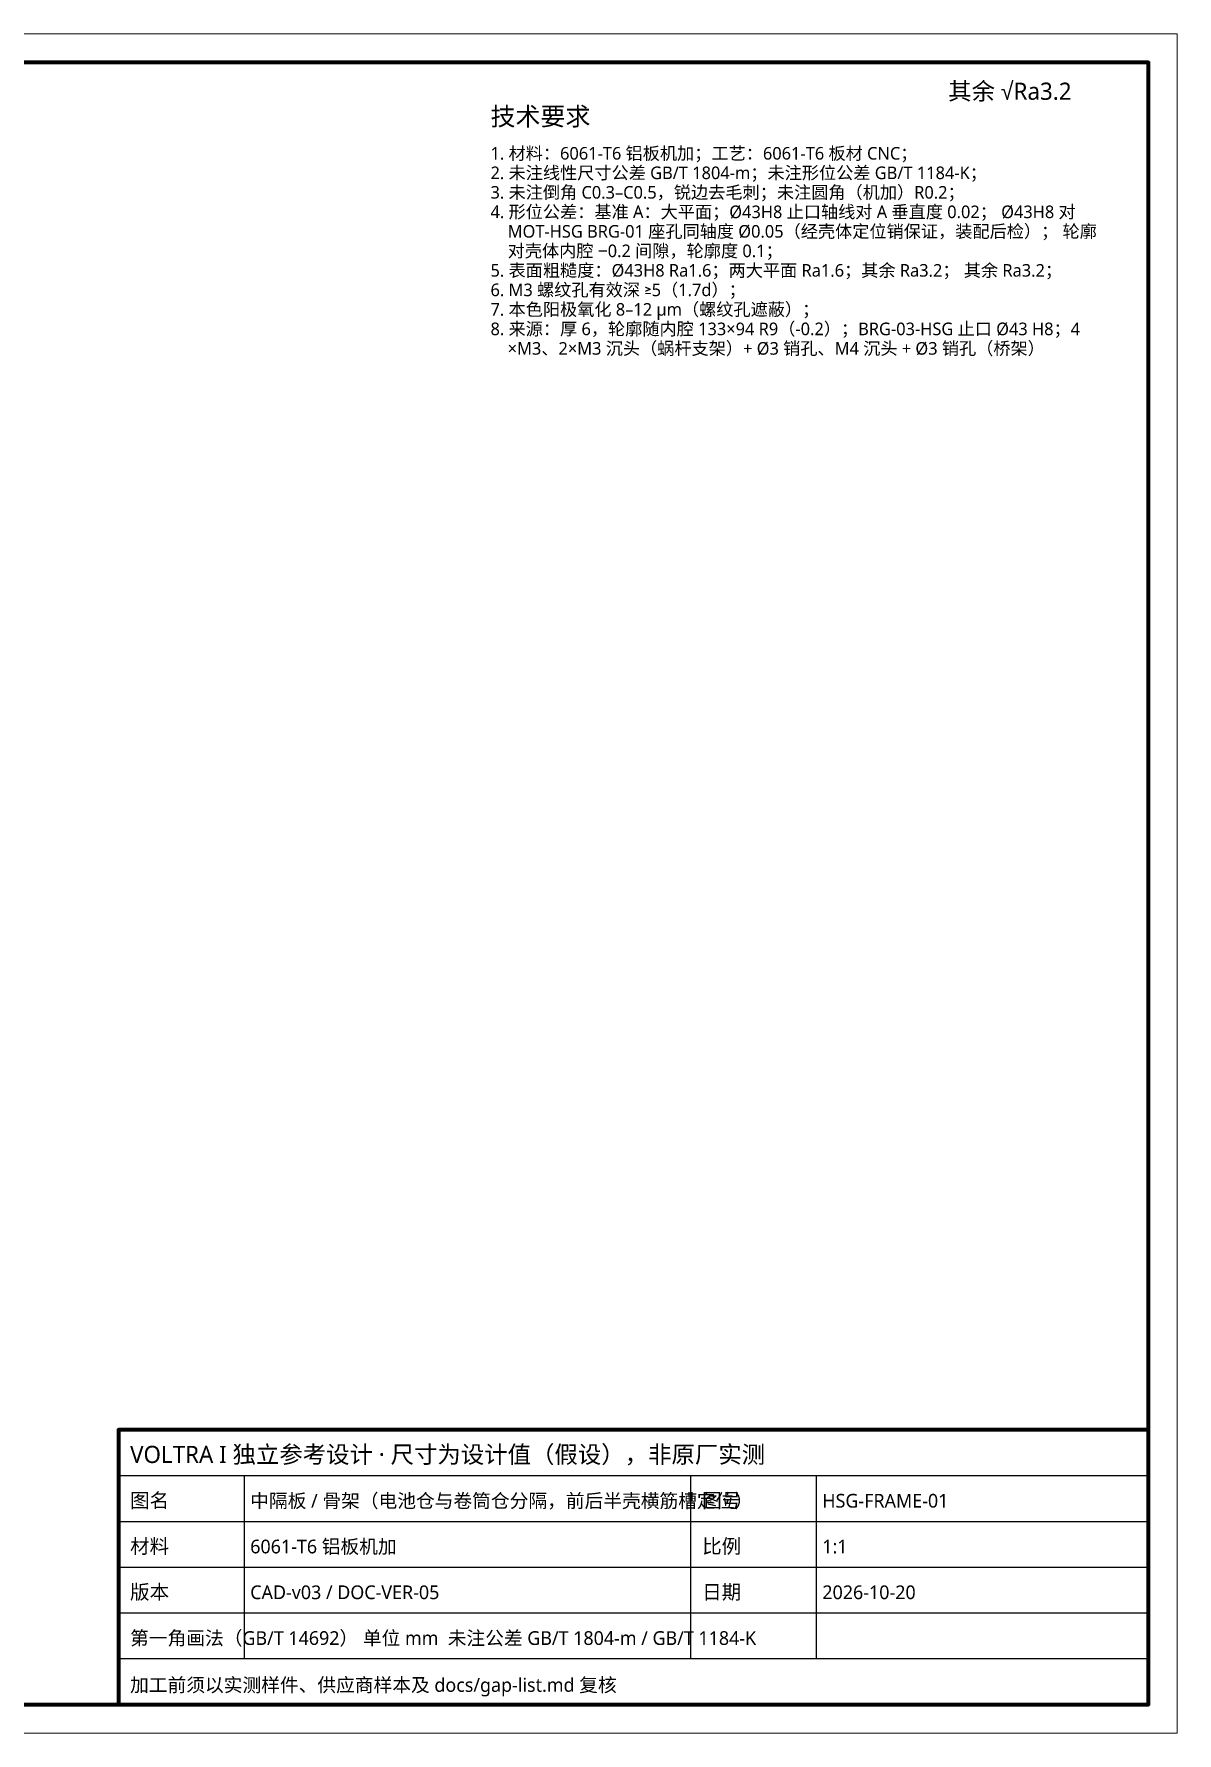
# Model space of a CAD drawing. Header units: millimetres. Extents: x 0 to 420, y 0 to 297.
# Drawn here: x 220.2 to 420, y 0 to 297 of the extents above; entities that cross this region are included whole.
import ezdxf

# ---------------------------------------------------------------- set-up
doc = ezdxf.new("R2010")
doc.units = ezdxf.units.MM
doc.layers.add('FRAME', color=7, linetype='CONTINUOUS', lineweight=70)
doc.layers.add('TEXT', color=7, linetype='CONTINUOUS', lineweight=25)
doc.styles.add('CJK', font='NotoSansCJK-Regular.ttc')

msp = doc.modelspace()

# ---------------------------------------------------------------- linework, layer by layer
at = {"layer": 'FRAME', "lineweight": 18}
msp.add_lwpolyline([(0, 0), (420, 0), (420, 297), (0, 297)], close=True, dxfattribs=at)
at = {"layer": 'FRAME'}
for points in [[(25, 5), (415, 5), (415, 292), (25, 292)], [(235, 5), (415, 5), (415, 53), (235, 53)]]:
    msp.add_lwpolyline(points, close=True, dxfattribs=at)
at = {"layer": 'TEXT'}
for p, q in [((235, 45), (415, 45)), ((257, 13), (257, 45)), ((335, 13), (335, 45)), ((357, 13), (357, 45)), ((235, 37), (415, 37)), ((235, 29), (415, 29)), ((235, 21), (415, 21)), ((235, 13), (415, 13))]:
    msp.add_line(p, q, dxfattribs=at)

# ---------------------------------------------------------------- texts
at = {"layer": 'TEXT', "style": 'CJK'}
for s, height, p in [('其余 √Ra3.2', 3, (380, 285.5)), ('技术要求', 3.2, (300, 281)), ('1. 材料：6061-T6 铝板机加；工艺：6061-T6 板材 CNC；', 2.2, (300, 275.04)), ('2. 未注线性尺寸公差 GB/T 1804-m；未注形位公差 GB/T 1184-K；', 2.2, (300, 271.63)), ('3. 未注倒角 C0.3–C0.5，锐边去毛刺；未注圆角（机加）R0.2；', 2.2, (300, 268.22)), ('4. 形位公差：基准 A：大平面；Ø43H8 止口轴线对 A 垂直度 0.02； Ø43H8 对 ', 2.2, (300, 264.81)), ('\u3000MOT-HSG BRG-01 座孔同轴度 Ø0.05（经壳体定位销保证，装配后检）； 轮廓', 2.2, (300, 261.4)), ('\u3000对壳体内腔 −0.2 间隙，轮廓度 0.1；', 2.2, (300, 257.99)), ('5. 表面粗糙度：Ø43H8 Ra1.6；两大平面 Ra1.6；其余 Ra3.2； 其余 Ra3.2；', 2.2, (300, 254.58)), ('6. M3 螺纹孔有效深 ≥5（1.7d）；', 2.2, (300, 251.17)), ('7. 本色阳极氧化 8–12 µm（螺纹孔遮蔽）；', 2.2, (300, 247.76)), ('8. 来源：厚 6，轮廓随内腔 133×94 R9（-0.2）；BRG-03-HSG 止口 Ø43 H8；4', 2.2, (300, 244.35)), ('\u3000×M3、2×M3 沉头（蜗杆支架）+ Ø3 销孔、M4 沉头 + Ø3 销孔（桥架）', 2.2, (300, 240.94)), ('VOLTRA I 独立参考设计 · 尺寸为设计值（假设），非原厂实测', 3, (237, 47.2)), ('图名', 2.5, (237, 39.4)), ('中隔板 / 骨架（电池仓与卷筒仓分隔，前后半壳横筋槽定位）', 2.4, (258, 39.4)), ('图号', 2.5, (337, 39.4)), ('HSG-FRAME-01', 2.4, (358, 39.4)), ('材料', 2.5, (237, 31.4)), ('6061-T6 铝板机加', 2.4, (258, 31.4)), ('比例', 2.5, (337, 31.4)), ('1:1', 2.4, (358, 31.4)), ('版本', 2.5, (237, 23.4)), ('CAD-v03 / DOC-VER-05', 2.4, (258, 23.4)), ('日期', 2.5, (337, 23.4)), ('2026-10-20', 2.4, (358, 23.4)), ('第一角画法（GB/T 14692） 单位 mm  未注公差 GB/T 1804-m / GB/T 1184-K', 2.4, (237, 15.4)), ('加工前须以实测样件、供应商样本及 docs/gap-list.md 复核', 2.4, (237, 7.2))]:
    msp.add_text(s, height=height, dxfattribs=at).set_placement(p)

doc.saveas('drawing.dxf')
